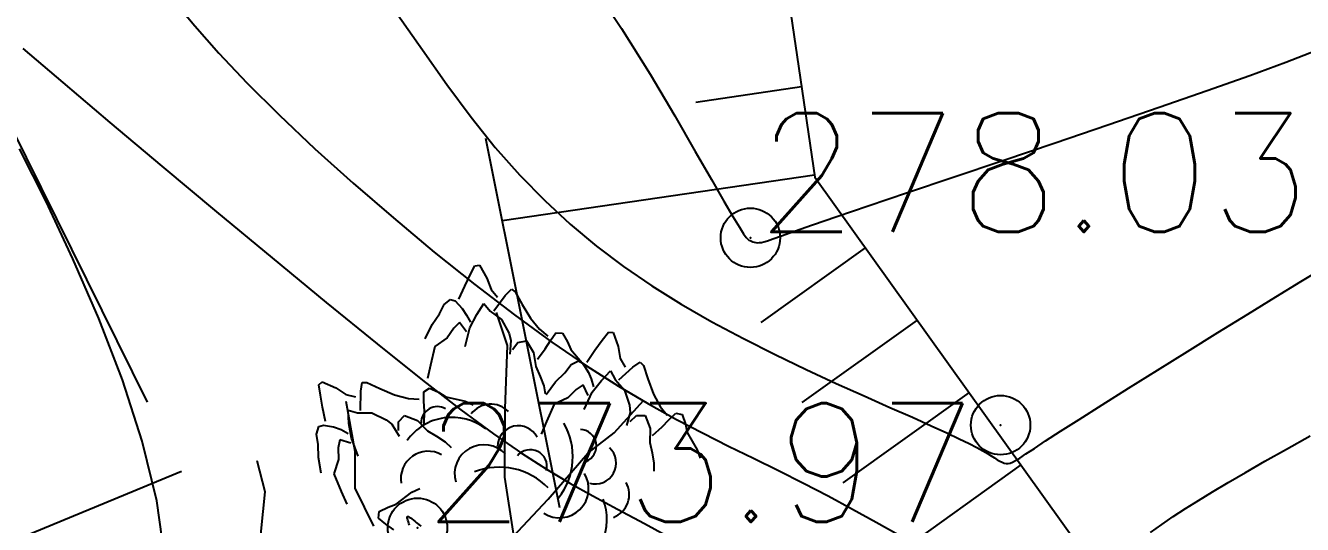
# Model space of a CAD drawing. Header units: millimetres. Extents: x 524954 to 526204, y 9523489 to 9524010.
# Drawn here: x 526051.23 to 526061.98, y 9523767.7 to 9523771.9 of the extents above; entities that cross this region are included whole.
import ezdxf

# ---------------------------------------------------------------- set-up
doc = ezdxf.new("R2010")
doc.units = ezdxf.units.MM
doc.header["$PDMODE"] = 32
doc.header["$PDSIZE"] = 0.5
doc.linetypes.add('ACAD_ISO12W100', pattern=[21, 12, -3, 0, -3, 0, -3])
doc.linetypes.add('CACHE2', pattern=[4.7625, 3.175, -1.5875])
for name, color, linetype in [('Arbre', 34, 'ACAD_ISO12W100'), ('Bas_Talus', 40, 'CACHE2'), ('CN_01_00', 3, 'Continuous'), ('CN_02_00', 4, 'Continuous'), ('CN_05_00', 6, 'Continuous'), ('Haut_Talus', 30, 'Continuous'), ('Talus', 2, 'Continuous'), ('TopoAlt', 3, 'Continuous'), ('TOPOJIS', 7, 'Continuous')]:
    doc.layers.add(name, color=color, linetype=linetype)
doc.styles.add('Simplex 1.0', font='Simplex.shx', dxfattribs={"width": 0.99, "height": 1})

# ---------------------------------------------------------------- blocks, each defined once
blk = doc.blocks.new('TCPOINT M')
at = {"color": 0}
blk.add_point((0, 0), dxfattribs=at)
at = {"layer": 'TopoAlt', "style": 'Simplex 1.0', "width": 0.99}
blk.add_attdef('ALT', (0.15, 0.15), '', height=1, dxfattribs=at)
blk = doc.blocks.new('v088')
at = {"color": 3, "linetype": 'Continuous'}
for p, q in [((-0.024, 12.318), (0.016, 12.396)), ((0.016, 12.396), (0.055, 12.4)), ((0.055, 12.4), (0.118, 12.291)), ((-0.069, 12.224), (-0.024, 12.318)), ((0.118, 12.291), (0.152, 12.195)), ((-0.118, 12.113), (-0.069, 12.224)), ((0.152, 12.195), (0.207, 12.131)), ((0.272, 12.144), (0.324, 12.197)), ((0.324, 12.197), (0.356, 12.175)), ((0.356, 12.175), (0.415, 12.069)), ((-0.283, 11.991), (-0.243, 12.069)), ((-0.243, 12.069), (-0.188, 12.111)), ((-0.188, 12.111), (-0.15, 12.099)), ((-0.15, 12.099), (-0.092, 12.035)), ((0.032, 11.984), (0.092, 12.078)), ((0.092, 12.078), (0.144, 12.013)), ((0.175, 12.015), (0.272, 12.144)), ((0.415, 12.069), (0.484, 11.953)), ((-0.344, 11.901), (-0.283, 11.991)), ((-0.092, 12.035), (-0.054, 11.98)), ((-0.054, 11.98), (-0.022, 11.919)), ((-0.025, 11.872), (0.032, 11.984)), ((0.144, 12.013), (0.24, 11.942)), ((0.24, 11.942), (0.305, 11.825)), ((0.484, 11.953), (0.56, 11.862)), ((-0.403, 11.78), (-0.344, 11.901)), ((-0.162, 11.869), (-0.217, 11.788)), ((-0.112, 11.918), (-0.162, 11.869)), ((-0.054, 11.839), (-0.112, 11.918)), ((-0.066, 11.715), (-0.025, 11.872)), ((0.56, 11.862), (0.63, 11.801)), ((0.653, 11.766), (0.699, 11.829)), ((0.699, 11.829), (0.754, 11.828)), ((0.754, 11.828), (0.796, 11.754)), ((1.089, 11.768), (1.142, 11.837)), ((1.142, 11.837), (1.181, 11.833)), ((1.181, 11.833), (1.223, 11.714)), ((-0.217, 11.788), (-0.32, 11.714)), ((0.305, 11.825), (0.32, 11.765)), ((0.32, 11.765), (0.311, 11.65)), ((0.334, 11.69), (0.378, 11.749)), ((0.378, 11.749), (0.45, 11.762)), ((0.45, 11.762), (0.511, 11.664)), ((0.608, 11.694), (0.653, 11.766)), ((0.796, 11.754), (0.824, 11.689)), ((1.027, 11.683), (1.089, 11.768)), ((-0.32, 11.714), (-0.357, 11.558)), ((0.511, 11.664), (0.53, 11.547)), ((0.542, 11.608), (0.608, 11.694)), ((0.824, 11.689), (0.934, 11.561)), ((0.958, 11.583), (1.027, 11.683)), ((1.223, 11.714), (1.239, 11.614)), ((1.239, 11.614), (1.281, 11.541)), ((-0.357, 11.558), (-0.382, 11.444)), ((0.53, 11.547), (0.565, 11.463)), ((0.773, 11.494), (0.827, 11.564)), ((0.827, 11.564), (0.889, 11.595)), ((0.889, 11.595), (0.923, 11.575)), ((0.923, 11.575), (0.969, 11.502)), ((0.934, 11.561), (0.97, 11.497)), ((1.081, 11.429), (1.158, 11.51)), ((1.158, 11.51), (1.196, 11.437)), ((1.227, 11.433), (1.346, 11.541)), ((1.346, 11.541), (1.408, 11.583)), ((1.408, 11.583), (1.435, 11.556)), ((1.435, 11.556), (1.473, 11.441)), ((-1.299, 11.392), (-1.27, 11.417)), ((-1.27, 11.417), (-1.154, 11.366)), ((-0.943, 11.337), (-0.932, 11.411)), ((-0.932, 11.411), (-0.894, 11.412)), ((-0.894, 11.412), (-0.784, 11.361)), ((0.565, 11.463), (0.596, 11.383)), ((0.615, 11.31), (0.696, 11.418)), ((0.696, 11.418), (0.773, 11.494)), ((0.969, 11.502), (0.996, 11.441)), ((0.996, 11.441), (1.016, 11.375)), ((1.004, 11.329), (1.081, 11.429)), ((1.196, 11.437), (1.277, 11.348)), ((1.473, 11.441), (1.519, 11.314)), ((-1.285, 11.305), (-1.299, 11.392)), ((-1.266, 11.203), (-1.285, 11.305)), ((-1.154, 11.366), (-1.07, 11.309)), ((-1.07, 11.309), (-0.988, 11.29)), ((-0.947, 11.176), (-0.943, 11.337)), ((-0.784, 11.361), (-0.66, 11.307)), ((-0.66, 11.307), (-0.544, 11.278)), ((-0.413, 11.333), (-0.367, 11.365)), ((-0.413, 11.254), (-0.413, 11.333)), ((-0.367, 11.365), (-0.29, 11.329)), ((-0.29, 11.329), (-0.229, 11.292)), ((-0.229, 11.292), (-0.065, 11.254)), ((0.596, 11.383), (0.609, 11.315)), ((0.869, 11.352), (0.8, 11.283)), ((0.927, 11.391), (0.869, 11.352)), ((0.969, 11.302), (0.927, 11.391)), ((0.935, 11.183), (1.004, 11.329)), ((1.277, 11.348), (1.319, 11.221)), ((1.519, 11.314), (1.577, 11.21)), ((-1.241, 11.084), (-1.266, 11.203)), ((-0.544, 11.278), (-0.452, 11.27)), ((-0.408, 11.17), (-0.413, 11.254)), ((-0.065, 11.254), (0.001, 11.223)), ((0.685, 11.229), (0.619, 11.083)), ((0.8, 11.283), (0.685, 11.229)), ((1.319, 11.221), (1.323, 11.16)), ((1.577, 11.21), (1.635, 11.137)), ((-1.05, 11.179), (-0.971, 11.157)), ((-1.044, 11.067), (-1.05, 11.179)), ((-0.971, 11.157), (-0.851, 11.155)), ((-0.851, 11.155), (-0.73, 11.098)), ((-0.73, 11.098), (-0.682, 11.059)), ((-0.626, 11.08), (-0.576, 11.133)), ((-0.626, 11.006), (-0.626, 11.08)), ((-0.576, 11.133), (-0.468, 11.09)), ((-0.468, 11.09), (-0.384, 11.005)), ((-0.41, 11.061), (-0.408, 11.17)), ((0.619, 11.083), (0.573, 10.975)), ((1.323, 11.16), (1.292, 11.048)), ((1.323, 11.083), (1.377, 11.133)), ((1.377, 11.133), (1.45, 11.133)), ((1.45, 11.133), (1.492, 11.025)), ((1.592, 11.037), (1.65, 11.098)), ((1.65, 11.098), (1.708, 11.152)), ((1.708, 11.152), (1.762, 11.141)), ((1.762, 11.141), (1.789, 11.06)), ((-1.317, 10.975), (-1.297, 11.041)), ((-1.303, 10.889), (-1.317, 10.975)), ((-1.297, 11.041), (-1.259, 11.053)), ((-1.259, 11.053), (-1.174, 11.037)), ((-1.174, 11.037), (-1.111, 11.014)), ((-1.111, 11.014), (-1.05, 10.983)), ((-1.024, 10.943), (-1.044, 11.067)), ((-0.682, 11.059), (-0.622, 10.96)), ((-0.384, 11.005), (-0.307, 10.958)), ((1.492, 11.025), (1.489, 10.906)), ((1.512, 10.964), (1.592, 11.037)), ((1.789, 11.06), (1.804, 10.991)), ((1.804, 10.991), (1.889, 10.844)), ((-1.3, 10.78), (-1.303, 10.889)), ((-1.122, 10.929), (-1.134, 10.861)), ((-1.134, 10.861), (-1.131, 10.763)), ((-1.029, 10.899), (-1.122, 10.929)), ((-0.966, 10.792), (-1.024, 10.943)), ((-0.307, 10.958), (-0.234, 10.911)), ((-0.234, 10.911), (-0.184, 10.864)), ((1.489, 10.906), (1.508, 10.818)), ((-1.277, 10.647), (-1.3, 10.78)), ((-1.131, 10.763), (-1.171, 10.642)), ((1.508, 10.818), (1.523, 10.733)), ((1.889, 10.844), (1.912, 10.775)), ((1.523, 10.733), (1.523, 10.664)), ((-1.171, 10.642), (-1.109, 10.494)), ((-1.109, 10.494), (-1.063, 10.387)), ((-0.648, 10.385), (-0.514, 10.488)), ((-0.514, 10.488), (-0.448, 10.519)), ((-0.796, 10.268), (-0.791, 10.323)), ((-0.791, 10.323), (-0.715, 10.36)), ((-0.715, 10.36), (-0.648, 10.385)), ((-0.735, 10.218), (-0.796, 10.268)), ((-0.666, 10.169), (-0.735, 10.218))]:
    blk.add_line(p, q, dxfattribs=at)
at = {"linetype": 'Continuous'}
for p, q in [((0.29, 11.722), (0.197, 12)), ((0.27, 11.193), (0.29, 11.722)), ((-0.991, 10.831), (-1.069, 11.252)), ((0.269, 10.614), (0.27, 11.193)), ((1.188, 10.988), (1.437, 11.261)), ((0.968, 10.816), (1.188, 10.988)), ((-0.991, 10.52), (-0.991, 10.831)), ((0.634, 10.429), (0.968, 10.816)), ((-1.749, 10.491), (-1.817, 10.751)), ((0.345, 10.122), (0.269, 10.614)), ((-1.806, 9.931), (-1.749, 10.491)), ((-0.835, 10.2), (-0.991, 10.52)), ((0.336, 10.112), (0.634, 10.429))]:
    blk.add_line(p, q, dxfattribs=at)
at = {"color": 3, "linetype": 'Continuous'}
for centre, major_axis, start_param, end_param in [((-0.3, 11.072), (0.0964, 0.0964), 0.254619, 2.377018), ((0.15, 11.024), (0.145, 0.145), 6.263619, 7.998733), ((-0.176, 10.651), (0.33, 0.33), 0.12682, 1.733702), ((0.383, 10.87), (-0.125, 0.125), 4.396235, 7.060094), ((0.275, 10.786), (0.4, 0.4), 4.836335, 6.022049), ((0.899, 10.876), (0.099, 0.099), 4.31771, 7.031286), ((0.091, 10.641), (0.174, 0.174), 6.236163, 8.918901), ((0.483, 10.705), (-0.099, 0.099), 3.680741, 6.394318), ((1.029, 10.733), (-0.125, 0.125), 2.081137, 4.744996), ((-0.376, 10.6), (0.164, 0.164), 0.282297, 2.520721), ((0.223, 10.132), (-0.4, 0.4), 4.689978, 5.875693), ((0.728, 10.517), (-0.174, 0.174), 1.793126, 4.475865), ((1.111, 10.467), (-0.145, 0.145), 2.713295, 4.448408), ((0.662, 10.258), (-0.33, 0.33), 2.69514, 4.302022)]:
    blk.add_ellipse(centre, major_axis=major_axis, ratio=1, start_param=start_param, end_param=end_param, dxfattribs=at)

msp = doc.modelspace()

# ---------------------------------------------------------------- linework, layer by layer
at = {"layer": 'Bas_Talus', "flags": 128}
for points in [[(526014.289, 9523817.598), (526018.793, 9523810.412), (526022.725, 9523805.249), (526025.26, 9523803.699), (526028.935, 9523802.665), (526035.981, 9523799.762), (526038.258, 9523799.296), (526042.918, 9523796.703), (526044.316, 9523795.722), (526047.683, 9523792.872), (526048.148, 9523791.838), (526051.101, 9523788.108), (526052.241, 9523783.292), (526052.81, 9523780.709), (526053.796, 9523775.573), (526054.871, 9523772.115), (526056.113, 9523765.907), (526057.933, 9523760.868), (526060.417, 9523751.763)], [(526058.834, 9523750.859), (526054.874, 9523761.678), (526052.719, 9523767.792), (526050.448, 9523772.385), (526051.028, 9523778.338), (526050.271, 9523783.977), (526048.171, 9523789.181), (526042.349, 9523792.03), (526038.681, 9523792.437), (526032.568, 9523795.169), (526027.379, 9523800.009), (526021.266, 9523805.765), (526019.627, 9523807.764), (526012.873, 9523815.903)]]:
    msp.add_lwpolyline(points, dxfattribs=at)
at = {"layer": 'CN_01_00', "elevation": 277, "flags": 128}
msp.add_lwpolyline([(526054.364, 9523771.995), (526054.572, 9523771.698), (526054.777, 9523771.407), (526054.981, 9523771.132), (526055.185, 9523770.877), (526055.392, 9523770.644), (526055.601, 9523770.429), (526055.816, 9523770.23), (526056.036, 9523770.045), (526056.265, 9523769.873), (526056.502, 9523769.71), (526056.75, 9523769.556), (526057.009, 9523769.407), (526057.275, 9523769.265), (526057.541, 9523769.131), (526057.803, 9523769.005), (526058.056, 9523768.888), (526058.292, 9523768.782), (526058.508, 9523768.686), (526058.697, 9523768.602), (526058.856, 9523768.531), (526058.986, 9523768.471), (526059.091, 9523768.422), (526059.174, 9523768.381), (526059.239, 9523768.347), (526059.29, 9523768.32), (526059.33, 9523768.297), (526059.361, 9523768.278), (526059.389, 9523768.26), (526059.412, 9523768.245), (526059.433, 9523768.233), (526059.452, 9523768.223), (526059.469, 9523768.216), (526059.486, 9523768.212), (526059.503, 9523768.212), (526059.52, 9523768.215), (526059.54, 9523768.223), (526059.565, 9523768.237), (526059.601, 9523768.259), (526059.653, 9523768.293), (526059.724, 9523768.34), (526059.819, 9523768.403), (526059.943, 9523768.484), (526060.101, 9523768.585), (526060.294, 9523768.708), (526060.517, 9523768.848), (526060.76, 9523768.999), (526061.014, 9523769.158), (526061.27, 9523769.317), (526061.521, 9523769.472), (526061.756, 9523769.617), (526061.967, 9523769.746), (526062.149, 9523769.856)], dxfattribs=at)
at = {"layer": 'CN_02_00', "flags": 128}
for points, elevation in [([(526055.979, 9523772.282), (526056.249, 9523771.878), (526056.488, 9523771.493), (526056.696, 9523771.143), (526056.868, 9523770.843), (526057.005, 9523770.605), (526057.109, 9523770.425), (526057.186, 9523770.295), (526057.24, 9523770.205), (526057.275, 9523770.149), (526057.298, 9523770.118), (526057.311, 9523770.103), (526057.321, 9523770.096), (526057.331, 9523770.091), (526057.342, 9523770.086), (526057.354, 9523770.082), (526057.366, 9523770.078), (526057.38, 9523770.075), (526057.395, 9523770.073), (526057.411, 9523770.074), (526057.427, 9523770.076), (526057.447, 9523770.08), (526057.476, 9523770.089), (526057.522, 9523770.106), (526057.596, 9523770.132), (526057.705, 9523770.17), (526057.857, 9523770.223), (526058.061, 9523770.294), (526058.326, 9523770.384), (526058.656, 9523770.496), (526059.039, 9523770.625), (526059.458, 9523770.767), (526059.898, 9523770.915), (526060.342, 9523771.066), (526060.774, 9523771.215), (526061.178, 9523771.356), (526061.537, 9523771.484), (526061.841, 9523771.595), (526062.095, 9523771.693)], 278), ([(526052.479, 9523772.112), (526052.655, 9523771.902), (526052.858, 9523771.672), (526053.093, 9523771.421), (526053.365, 9523771.15), (526053.666, 9523770.866), (526053.989, 9523770.574), (526054.327, 9523770.282), (526054.671, 9523769.995), (526055.013, 9523769.721), (526055.346, 9523769.465), (526055.661, 9523769.236), (526055.953, 9523769.036), (526056.222, 9523768.864), (526056.474, 9523768.715), (526056.71, 9523768.585), (526056.934, 9523768.468), (526057.15, 9523768.36), (526057.36, 9523768.257), (526057.569, 9523768.154), (526057.779, 9523768.048), (526057.988, 9523767.939), (526058.193, 9523767.828), (526058.392, 9523767.718), (526058.582, 9523767.611)], 276), ([(526060.701, 9523767.632), (526060.797, 9523767.7), (526060.894, 9523767.767), (526060.996, 9523767.834), (526061.105, 9523767.902), (526061.224, 9523767.974), (526061.355, 9523768.052), (526061.502, 9523768.137), (526061.666, 9523768.232), (526061.848, 9523768.335), (526062.047, 9523768.446)], 276), ([(526054.463, 9523767.692), (526054.458, 9523767.707), (526054.453, 9523767.722), (526054.448, 9523767.735), (526054.445, 9523767.747), (526054.442, 9523767.756), (526054.442, 9523767.763), (526054.445, 9523767.766), (526054.45, 9523767.765), (526054.459, 9523767.761), (526054.47, 9523767.755), (526054.482, 9523767.746), (526054.495, 9523767.736), (526054.508, 9523767.726), (526054.52, 9523767.716), (526054.531, 9523767.707), (526054.542, 9523767.699), (526054.56, 9523767.687)], 274)]:
    msp.add_lwpolyline(points, dxfattribs=dict(at, elevation=elevation))
at = {"layer": 'CN_05_00', "elevation": 275, "flags": 128}
for points in [[(526051.206, 9523771.71), (526051.544, 9523771.423), (526051.94, 9523771.088), (526052.377, 9523770.72), (526052.838, 9523770.334), (526053.305, 9523769.945), (526053.761, 9523769.569), (526054.189, 9523769.221), (526054.571, 9523768.916), (526054.896, 9523768.665), (526055.17, 9523768.463), (526055.406, 9523768.3), (526055.616, 9523768.165), (526055.812, 9523768.048), (526056.007, 9523767.939), (526056.213, 9523767.829), (526056.442, 9523767.707), (526056.703, 9523767.565)], [(526051.148, 9523761.489), (526051.29, 9523762.01), (526051.435, 9523762.553), (526051.582, 9523763.105), (526051.728, 9523763.653), (526051.872, 9523764.182), (526052.012, 9523764.683), (526052.141, 9523765.158), (526052.253, 9523765.616), (526052.342, 9523766.064), (526052.401, 9523766.509), (526052.423, 9523766.958), (526052.403, 9523767.419), (526052.334, 9523767.898), (526052.211, 9523768.401), (526052.045, 9523768.917), (526051.846, 9523769.434), (526051.628, 9523769.939), (526051.402, 9523770.421), (526051.179, 9523770.866)]]:
    msp.add_lwpolyline(points, dxfattribs=at)
at = {"layer": 'Haut_Talus', "flags": 128}
msp.add_lwpolyline([(526013.158, 9523827.175), (526016.477, 9523820.983), (526018.98, 9523813.589), (526022.318, 9523809.944), (526024.513, 9523806.068), (526032.544, 9523802.84), (526038.814, 9523801.855), (526041.913, 9523800.617), (526047.239, 9523796.072), (526052.251, 9523790.862), (526054.15, 9523787.729), (526056.467, 9523780.209), (526057.875, 9523770.625), (526060.602, 9523766.817), (526060.767, 9523761.87), (526061.346, 9523757.241), (526062.667, 9523753.861)], dxfattribs=at)
at = {"layer": 'Talus'}
for p, q in [((526057.763, 9523771.386), (526056.874, 9523771.255)), ((526057.872, 9523770.644), (526055.242, 9523770.257)), ((526058.3, 9523770.031), (526057.422, 9523769.401)), ((526058.737, 9523769.421), (526057.767, 9523768.726)), ((526059.174, 9523768.811), (526058.112, 9523768.051)), ((526059.611, 9523768.201), (526056.173, 9523765.74)), ((526049.238, 9523766.78), (526052.543, 9523768.147))]:
    msp.add_line(p, q, dxfattribs=at)

# ---------------------------------------------------------------- block references
at = {"layer": 'Arbre'}
msp.add_blockref('v088', (526054.997, 9523757.484), dxfattribs=at)
at = {"layer": 'TOPOJIS'}
ref = msp.add_blockref('TCPOINT M', (526057.333, 9523770.115, 278.03), dxfattribs=at)
ref.add_attrib('ALT', '278.03', (526057.383, 9523770.165, 278.03), dxfattribs={"layer": 'TopoAlt', "height": 1, "style": 'Simplex 1.0', "width": 0.99})
ref = msp.add_blockref('TCPOINT M', (526054.53, 9523767.671, 273.97), dxfattribs=at)
ref.add_attrib('ALT', '273.97', (526054.58, 9523767.721, 273.97), dxfattribs={"layer": 'TopoAlt', "height": 1, "style": 'Simplex 1.0', "width": 0.99})
msp.add_blockref('TCPOINT M', (526059.44, 9523768.536, 277.27), dxfattribs=at)

doc.saveas('drawing.dxf')
